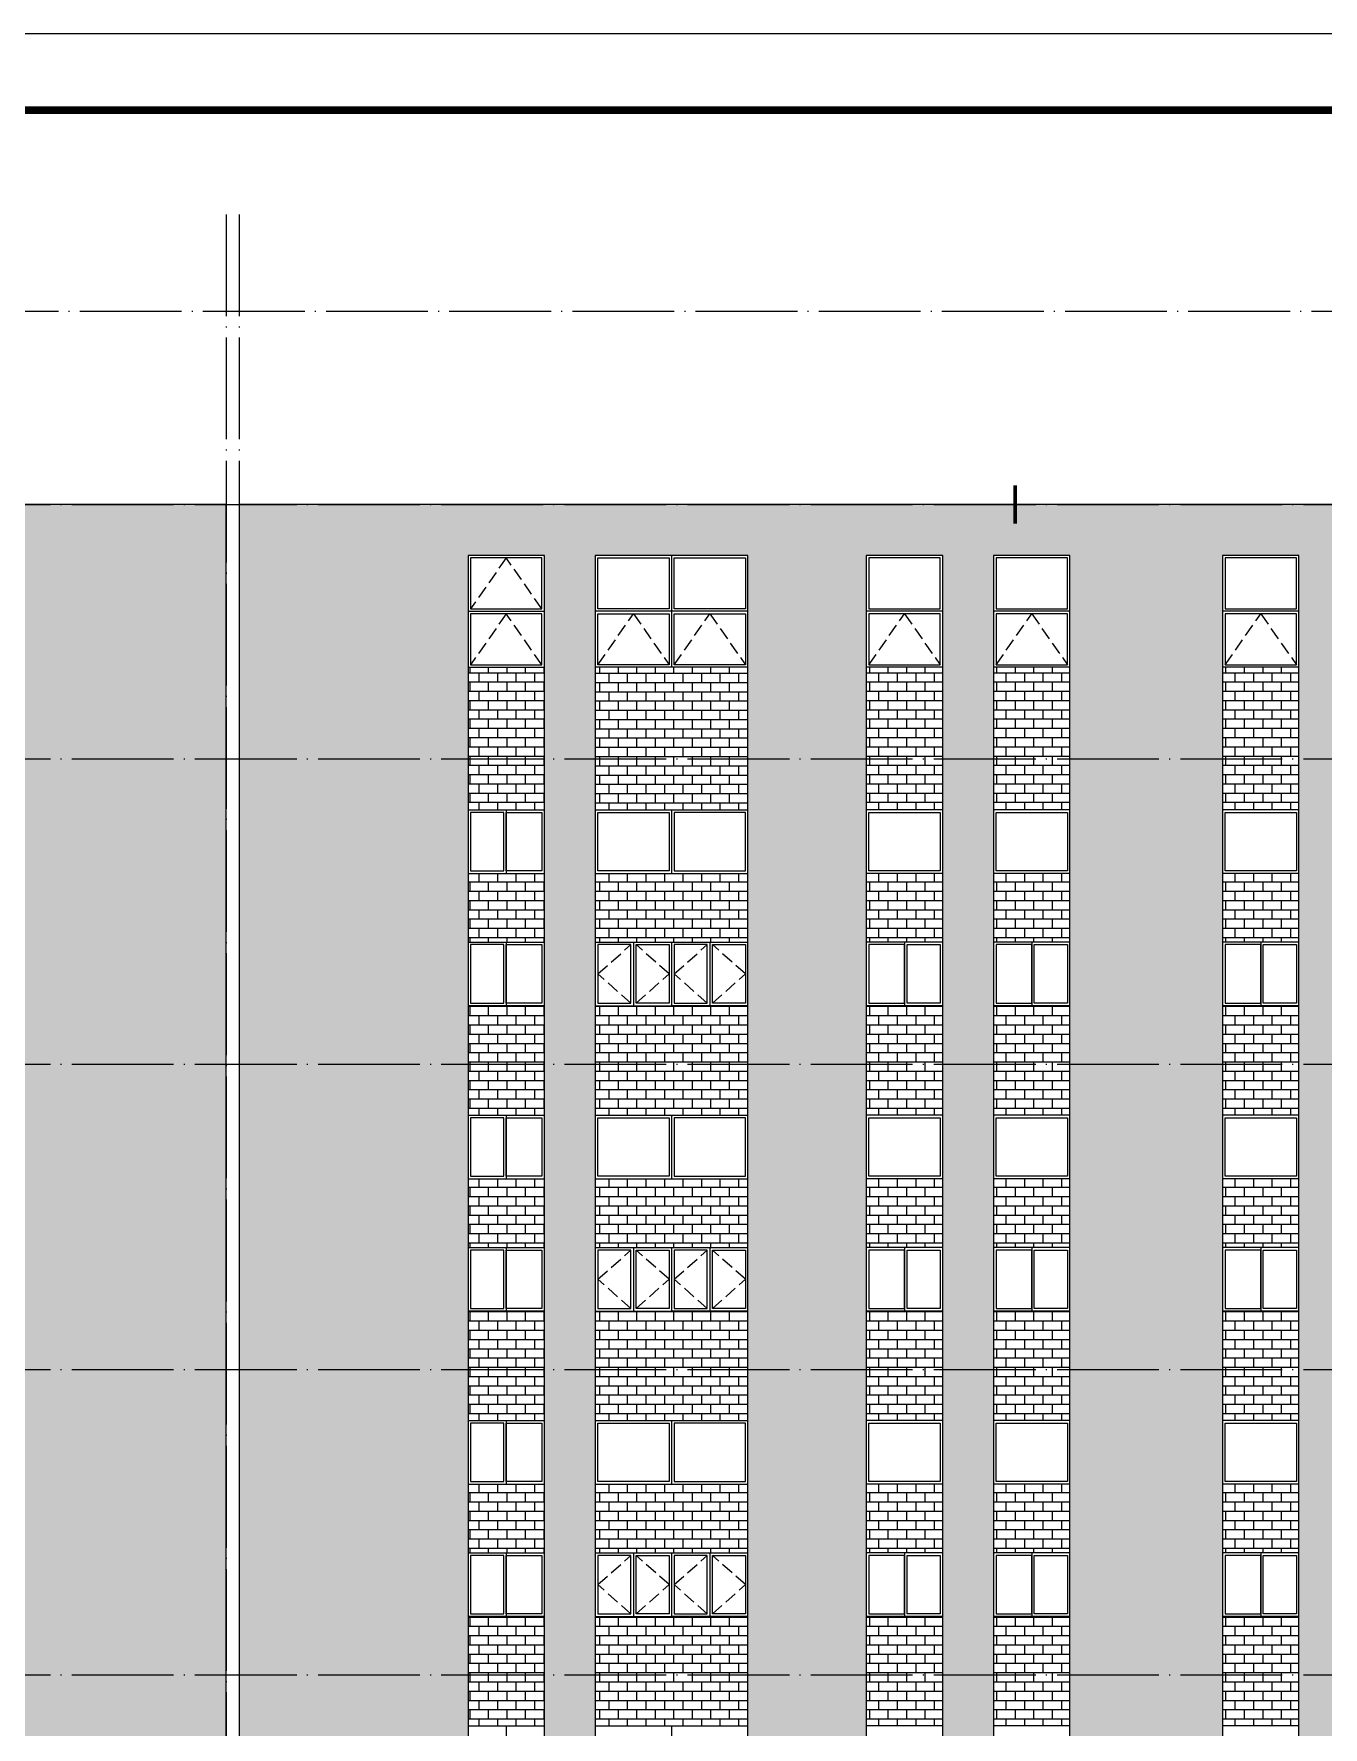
# Model space of a CAD drawing. Extents: x 6843040 to 15500510, y -6507076 to -4940511.
# Drawn here: x 7710092 to 7735422, y -5866442 to -5833171 of the extents above; entities that cross this region are included whole.
import ezdxf

# ---------------------------------------------------------------- set-up
doc = ezdxf.new("R2010")
doc.units = 0
doc.header["$LTSCALE"] = 1000
doc.header["$MEASUREMENT"] = 0
doc.linetypes.add('DASH', pattern=[0.35, 0.25, -0.1])
doc.linetypes.add('DOTE', pattern=[2.42, 2, -0.2, 0.02, -0.2])
for name, color, linetype in [('DIM_IDEN', 3, 'Continuous'), ('DOTE', 8, 'DOTE'), ('E_LINE_1', 1, 'Continuous'), ('E_LINE_3', 7, 'Continuous'), ('PUB_HACTH', 8, 'Continuous'), ('PUB_TITLE', 4, 'Continuous'), ('WINDOW', 4, 'Continuous')]:
    doc.layers.add(name, color=color, linetype=linetype)
pattern_1 = [(82.5, (0, 0), (-422.103955, 395.378137), [0, -456, 0, -510, 0, -487.5]), (52.5, (0, 0), (-223.241253, 974.09392), [0, -246, 0, -411, 0, -157.5]), (12.5, (-260.9, -260.9), (659.408782, 661.809715), [0, -150, 0, -540, 0, -705]), (2.5, (-260.9, -260.9), (451.51265, 823.878855), [0, -75, 0, -354, 0, -405])]

msp = doc.modelspace()

# ---------------------------------------------------------------- hatches: boundary and pattern name
at = {"layer": 'PUB_HACTH'}
h = msp.add_hatch(dxfattribs=at)
h.set_pattern_fill('粉刷', color=256, scale=150, angle=45)
h.set_pattern_definition(pattern_1)
h.paths.add_polyline_path([(7713872.4, -5842417.4), (7702447.4, -5842417.4), (7702447.4, -5886417.4), (7703872.4, -5886417.4), (7703872.4, -5843417.4), (7706872.4, -5843417.4), (7706872.4, -5886417.4), (7707447.4, -5886417.4), (7707872.4, -5886417.4), (7707872.4, -5843417.4), (7709372.4, -5843417.4), (7709372.4, -5889567.4), (7713872.4, -5889567.4)])
h = msp.add_hatch(dxfattribs=at)
h.set_pattern_fill('粉刷', color=256, scale=150, angle=45)
h.set_pattern_definition(pattern_1)
h.paths.add_polyline_path([(7718622.4, -5843417.4), (7720122.4, -5843417.4), (7720122.4, -5886417.4), (7720547.4, -5886417.4), (7721122.4, -5886417.4), (7721122.4, -5843417.4), (7724122.4, -5843417.4), (7724122.4, -5886417.4), (7725547.4, -5886417.4), (7725547.4, -5886537.4), (7724547.4, -5886537.4), (7724122.4, -5886537.4), (7724122.4, -5889567.4), (7726447.4, -5889567.4), (7726447.4, -5843417.4), (7727947.4, -5843417.4), (7727947.4, -5889567.4), (7728947.4, -5889567.4), (7728947.4, -5843417.4), (7730447.4, -5843417.4), (7730447.4, -5889567.4), (7733447.4, -5889567.4), (7733447.4, -5843417.4), (7734947.4, -5843417.4), (7734947.4, -5889567.4), (7735897.4, -5889567.4), (7735897.4, -5842417.4), (7714122.4, -5842417.4), (7714122.4, -5889567.4), (7718622.4, -5889567.4)])
h = msp.add_hatch(dxfattribs=at)
h.set_pattern_fill('AR-B816', color=256, scale=150)
h.set_pattern_definition([(0, (-20882.12, 217189), (0, 181.9656), []), (90, (-20882.12, 217189), (-181.9656, 181.9656), [181.9656, -181.9656])])
h.paths.add_polyline_path([(7720122.4, -5845617.4), (7718622.4, -5845617.4), (7718622.4, -5848417.4), (7720122.4, -5848417.4)])
h = msp.add_hatch(dxfattribs=at)
h.set_pattern_fill('AR-B816', color=256, scale=150)
h.set_pattern_definition([(0, (-24882.12, 229189), (0, 181.9656), []), (90, (-24882.12, 229189), (-181.9656, 181.9656), [181.9656, -181.9656])])
h.paths.add_polyline_path([(7724122.4, -5845617.4), (7721122.4, -5845617.4), (7721122.4, -5848417.4), (7724122.4, -5848417.4)])
h = msp.add_hatch(dxfattribs=at)
h.set_pattern_fill('AR-B816', color=256, scale=150)
h.set_pattern_definition([(0, (23000, 217189), (0, 181.9656), []), (90, (23000, 217189), (-181.9656, 181.9656), [181.9656, -181.9656])])
h.paths.add_polyline_path([(7727947.4, -5845617.4), (7726447.4, -5845617.4), (7726447.4, -5848417.4), (7727947.4, -5848417.4)])
h = msp.add_hatch(dxfattribs=at)
h.set_pattern_fill('AR-B816', color=256, scale=150)
h.set_pattern_definition([(0, (25500, 217189), (0, 181.9656), []), (90, (25500, 217189), (-181.9656, 181.9656), [181.9656, -181.9656])])
h.paths.add_polyline_path([(7730447.4, -5845617.4), (7728947.4, -5845617.4), (7728947.4, -5848417.4), (7730447.4, -5848417.4)])
h = msp.add_hatch(dxfattribs=at)
h.set_pattern_fill('AR-B816', color=256, scale=150)
h.set_pattern_definition([(0, (30000, 217189), (0, 181.9656), []), (90, (30000, 217189), (-181.9656, 181.9656), [181.9656, -181.9656])])
h.paths.add_polyline_path([(7734947.4, -5845617.4), (7733447.4, -5845617.4), (7733447.4, -5848417.4), (7734947.4, -5848417.4)])
h = msp.add_hatch(dxfattribs=at)
h.set_pattern_fill('AR-B816', color=256, scale=150)
h.set_pattern_definition([(0, (-20882.12, 227089.1), (0, 181.9656), []), (90, (-20882.12, 227089.1), (-181.9656, 181.9656), [181.9656, -181.9656])])
h.paths.add_polyline_path([(7718622.4, -5849667.4), (7720122.4, -5849667.4), (7720122.4, -5851017.3), (7718622.4, -5851017.3)])
h = msp.add_hatch(dxfattribs=at)
h.set_pattern_fill('AR-B816', color=256, scale=150)
h.set_pattern_definition([(0, (-24882.12, 227089.1), (0, 181.9656), []), (90, (-24882.12, 227089.1), (-181.9656, 181.9656), [181.9656, -181.9656])])
h.paths.add_polyline_path([(7721122.4, -5849667.4), (7724122.4, -5849667.4), (7724122.4, -5851017.3), (7721122.4, -5851017.3)])
h = msp.add_hatch(dxfattribs=at)
h.set_pattern_fill('AR-B816', color=256, scale=150)
h.set_pattern_definition([(0, (23000, 227089.1), (0, 181.9656), []), (90, (23000, 227089.1), (-181.9656, 181.9656), [181.9656, -181.9656])])
h.paths.add_polyline_path([(7727947.4, -5849667.4), (7726447.4, -5849667.4), (7726447.4, -5851017.3), (7727947.4, -5851017.3)])
h = msp.add_hatch(dxfattribs=at)
h.set_pattern_fill('AR-B816', color=256, scale=150)
h.set_pattern_definition([(0, (25500, 227089.1), (0, 181.9656), []), (90, (25500, 227089.1), (-181.9656, 181.9656), [181.9656, -181.9656])])
h.paths.add_polyline_path([(7730447.4, -5849667.4), (7728947.4, -5849667.4), (7728947.4, -5851017.3), (7730447.4, -5851017.3)])
h = msp.add_hatch(dxfattribs=at)
h.set_pattern_fill('AR-B816', color=256, scale=150)
h.set_pattern_definition([(0, (30000, 227089.1), (0, 181.9656), []), (90, (30000, 227089.1), (-181.9656, 181.9656), [181.9656, -181.9656])])
h.paths.add_polyline_path([(7734947.4, -5849667.4), (7733447.4, -5849667.4), (7733447.4, -5851017.3), (7734947.4, -5851017.3)])
h = msp.add_hatch(dxfattribs=at)
h.set_pattern_fill('AR-B816', color=256, scale=150)
h.set_pattern_definition([(0, (-20882.12, 223189), (0, 181.9656), []), (90, (-20882.12, 223189), (-181.9656, 181.9656), [181.9656, -181.9656])])
h.paths.add_polyline_path([(7720122.4, -5854417.4), (7718622.4, -5854417.4), (7718622.4, -5852267.4), (7720122.4, -5852267.4)])
h = msp.add_hatch(dxfattribs=at)
h.set_pattern_fill('AR-B816', color=256, scale=150)
h.set_pattern_definition([(0, (-24882.12, 223189), (0, 181.9656), []), (90, (-24882.12, 223189), (-181.9656, 181.9656), [181.9656, -181.9656])])
h.paths.add_polyline_path([(7724122.4, -5854417.4), (7721122.4, -5854417.4), (7721122.4, -5852267.4), (7724122.4, -5852267.4)])
h = msp.add_hatch(dxfattribs=at)
h.set_pattern_fill('AR-B816', color=256, scale=150)
h.set_pattern_definition([(0, (23000, 223189), (0, 181.9656), []), (90, (23000, 223189), (-181.9656, 181.9656), [181.9656, -181.9656])])
h.paths.add_polyline_path([(7726447.4, -5854417.4), (7727947.4, -5854417.4), (7727947.4, -5852267.4), (7726447.4, -5852267.4)])
h = msp.add_hatch(dxfattribs=at)
h.set_pattern_fill('AR-B816', color=256, scale=150)
h.set_pattern_definition([(0, (25500, 223189), (0, 181.9656), []), (90, (25500, 223189), (-181.9656, 181.9656), [181.9656, -181.9656])])
h.paths.add_polyline_path([(7728947.4, -5854417.4), (7730447.4, -5854417.4), (7730447.4, -5852267.4), (7728947.4, -5852267.4)])
h = msp.add_hatch(dxfattribs=at)
h.set_pattern_fill('AR-B816', color=256, scale=150)
h.set_pattern_definition([(0, (30000, 223189), (0, 181.9656), []), (90, (30000, 223189), (-181.9656, 181.9656), [181.9656, -181.9656])])
h.paths.add_polyline_path([(7733447.4, -5854417.4), (7734947.4, -5854417.4), (7734947.4, -5852267.4), (7733447.4, -5852267.4)])
h = msp.add_hatch(dxfattribs=at)
h.set_pattern_fill('AR-B816', color=256, scale=150)
h.set_pattern_definition([(0, (-20882.12, 221089.1), (0, 181.9656), []), (90, (-20882.12, 221089.1), (-181.9656, 181.9656), [181.9656, -181.9656])])
h.paths.add_polyline_path([(7718622.4, -5855667.4), (7720122.4, -5855667.4), (7720122.4, -5857017.3), (7718622.4, -5857017.3)])
h = msp.add_hatch(dxfattribs=at)
h.set_pattern_fill('AR-B816', color=256, scale=150)
h.set_pattern_definition([(0, (-24882.12, 221089.1), (0, 181.9656), []), (90, (-24882.12, 221089.1), (-181.9656, 181.9656), [181.9656, -181.9656])])
h.paths.add_polyline_path([(7721122.4, -5855667.4), (7724122.4, -5855667.4), (7724122.4, -5857017.3), (7721122.4, -5857017.3)])
h = msp.add_hatch(dxfattribs=at)
h.set_pattern_fill('AR-B816', color=256, scale=150)
h.set_pattern_definition([(0, (23000, 221089.1), (0, 181.9656), []), (90, (23000, 221089.1), (-181.9656, 181.9656), [181.9656, -181.9656])])
h.paths.add_polyline_path([(7727947.4, -5855667.4), (7726447.4, -5855667.4), (7726447.4, -5857017.3), (7727947.4, -5857017.3)])
h = msp.add_hatch(dxfattribs=at)
h.set_pattern_fill('AR-B816', color=256, scale=150)
h.set_pattern_definition([(0, (25500, 221089.1), (0, 181.9656), []), (90, (25500, 221089.1), (-181.9656, 181.9656), [181.9656, -181.9656])])
h.paths.add_polyline_path([(7730447.4, -5855667.4), (7728947.4, -5855667.4), (7728947.4, -5857017.3), (7730447.4, -5857017.3)])
h = msp.add_hatch(dxfattribs=at)
h.set_pattern_fill('AR-B816', color=256, scale=150)
h.set_pattern_definition([(0, (30000, 221089.1), (0, 181.9656), []), (90, (30000, 221089.1), (-181.9656, 181.9656), [181.9656, -181.9656])])
h.paths.add_polyline_path([(7734947.4, -5855667.4), (7733447.4, -5855667.4), (7733447.4, -5857017.3), (7734947.4, -5857017.3)])
h = msp.add_hatch(dxfattribs=at)
h.set_pattern_fill('AR-B816', color=256, scale=150)
h.set_pattern_definition([(0, (-20882.12, 217189), (0, 181.9656), []), (90, (-20882.12, 217189), (-181.9656, 181.9656), [181.9656, -181.9656])])
h.paths.add_polyline_path([(7720122.4, -5860417.4), (7718622.4, -5860417.4), (7718622.4, -5858267.4), (7720122.4, -5858267.4)])
h = msp.add_hatch(dxfattribs=at)
h.set_pattern_fill('AR-B816', color=256, scale=150)
h.set_pattern_definition([(0, (-24882.12, 217189), (0, 181.9656), []), (90, (-24882.12, 217189), (-181.9656, 181.9656), [181.9656, -181.9656])])
h.paths.add_polyline_path([(7724122.4, -5860417.4), (7721122.4, -5860417.4), (7721122.4, -5858267.4), (7724122.4, -5858267.4)])
h = msp.add_hatch(dxfattribs=at)
h.set_pattern_fill('AR-B816', color=256, scale=150)
h.set_pattern_definition([(0, (23000, 217189), (0, 181.9656), []), (90, (23000, 217189), (-181.9656, 181.9656), [181.9656, -181.9656])])
h.paths.add_polyline_path([(7726447.4, -5860417.4), (7727947.4, -5860417.4), (7727947.4, -5858267.4), (7726447.4, -5858267.4)])
h = msp.add_hatch(dxfattribs=at)
h.set_pattern_fill('AR-B816', color=256, scale=150)
h.set_pattern_definition([(0, (25500, 217189), (0, 181.9656), []), (90, (25500, 217189), (-181.9656, 181.9656), [181.9656, -181.9656])])
h.paths.add_polyline_path([(7728947.4, -5860417.4), (7730447.4, -5860417.4), (7730447.4, -5858267.4), (7728947.4, -5858267.4)])
h = msp.add_hatch(dxfattribs=at)
h.set_pattern_fill('AR-B816', color=256, scale=150)
h.set_pattern_definition([(0, (30000, 217189), (0, 181.9656), []), (90, (30000, 217189), (-181.9656, 181.9656), [181.9656, -181.9656])])
h.paths.add_polyline_path([(7733447.4, -5860417.4), (7734947.4, -5860417.4), (7734947.4, -5858267.4), (7733447.4, -5858267.4)])
h = msp.add_hatch(dxfattribs=at)
h.set_pattern_fill('AR-B816', color=256, scale=150)
h.set_pattern_definition([(0, (-20882.12, 215089.1), (0, 181.9656), []), (90, (-20882.12, 215089.1), (-181.9656, 181.9656), [181.9656, -181.9656])])
h.paths.add_polyline_path([(7718622.4, -5861667.4), (7720122.4, -5861667.4), (7720122.4, -5863017.3), (7718622.4, -5863017.3)])
h = msp.add_hatch(dxfattribs=at)
h.set_pattern_fill('AR-B816', color=256, scale=150)
h.set_pattern_definition([(0, (-24882.12, 215089.1), (0, 181.9656), []), (90, (-24882.12, 215089.1), (-181.9656, 181.9656), [181.9656, -181.9656])])
h.paths.add_polyline_path([(7721122.4, -5861667.4), (7724122.4, -5861667.4), (7724122.4, -5863017.3), (7721122.4, -5863017.3)])
h = msp.add_hatch(dxfattribs=at)
h.set_pattern_fill('AR-B816', color=256, scale=150)
h.set_pattern_definition([(0, (23000, 215089.1), (0, 181.9656), []), (90, (23000, 215089.1), (-181.9656, 181.9656), [181.9656, -181.9656])])
h.paths.add_polyline_path([(7727947.4, -5861667.4), (7726447.4, -5861667.4), (7726447.4, -5863017.3), (7727947.4, -5863017.3)])
h = msp.add_hatch(dxfattribs=at)
h.set_pattern_fill('AR-B816', color=256, scale=150)
h.set_pattern_definition([(0, (25500, 215089.1), (0, 181.9656), []), (90, (25500, 215089.1), (-181.9656, 181.9656), [181.9656, -181.9656])])
h.paths.add_polyline_path([(7730447.4, -5861667.4), (7728947.4, -5861667.4), (7728947.4, -5863017.3), (7730447.4, -5863017.3)])
h = msp.add_hatch(dxfattribs=at)
h.set_pattern_fill('AR-B816', color=256, scale=150)
h.set_pattern_definition([(0, (30000, 215089.1), (0, 181.9656), []), (90, (30000, 215089.1), (-181.9656, 181.9656), [181.9656, -181.9656])])
h.paths.add_polyline_path([(7734947.4, -5861667.4), (7733447.4, -5861667.4), (7733447.4, -5863017.3), (7734947.4, -5863017.3)])
h = msp.add_hatch(dxfattribs=at)
h.set_pattern_fill('AR-B816', color=256, scale=150)
h.set_pattern_definition([(0, (-20882.12, 211189), (0, 181.9656), []), (90, (-20882.12, 211189), (-181.9656, 181.9656), [181.9656, -181.9656])])
h.paths.add_polyline_path([(7720122.4, -5866417.4), (7718622.4, -5866417.4), (7718622.4, -5864267.4), (7720122.4, -5864267.4)])
h = msp.add_hatch(dxfattribs=at)
h.set_pattern_fill('AR-B816', color=256, scale=150)
h.set_pattern_definition([(0, (-24882.12, 211189), (0, 181.9656), []), (90, (-24882.12, 211189), (-181.9656, 181.9656), [181.9656, -181.9656])])
h.paths.add_polyline_path([(7724122.4, -5866417.4), (7721122.4, -5866417.4), (7721122.4, -5864267.4), (7724122.4, -5864267.4)])
h = msp.add_hatch(dxfattribs=at)
h.set_pattern_fill('AR-B816', color=256, scale=150)
h.set_pattern_definition([(0, (23000, 211189), (0, 181.9656), []), (90, (23000, 211189), (-181.9656, 181.9656), [181.9656, -181.9656])])
h.paths.add_polyline_path([(7726447.4, -5866417.4), (7727947.4, -5866417.4), (7727947.4, -5864267.4), (7726447.4, -5864267.4)])
h = msp.add_hatch(dxfattribs=at)
h.set_pattern_fill('AR-B816', color=256, scale=150)
h.set_pattern_definition([(0, (25500, 211189), (0, 181.9656), []), (90, (25500, 211189), (-181.9656, 181.9656), [181.9656, -181.9656])])
h.paths.add_polyline_path([(7728947.4, -5866417.4), (7730447.4, -5866417.4), (7730447.4, -5864267.4), (7728947.4, -5864267.4)])
h = msp.add_hatch(dxfattribs=at)
h.set_pattern_fill('AR-B816', color=256, scale=150)
h.set_pattern_definition([(0, (30000, 211189), (0, 181.9656), []), (90, (30000, 211189), (-181.9656, 181.9656), [181.9656, -181.9656])])
h.paths.add_polyline_path([(7733447.4, -5866417.4), (7734947.4, -5866417.4), (7734947.4, -5864267.4), (7733447.4, -5864267.4)])

# ---------------------------------------------------------------- linework, layer by layer
for points in [[(7718622.4, -5845617.4), (7720122.4, -5845617.4)], [(7724122.4, -5845617.4), (7721122.4, -5845617.4)], [(7727947.4, -5845617.4), (7726447.4, -5845617.4)], [(7730447.4, -5845617.4), (7728947.4, -5845617.4)], [(7734947.4, -5845617.4), (7733447.4, -5845617.4)], [(7720122.4, -5852267.4), (7718622.4, -5852267.4)], [(7724122.4, -5852267.4), (7722622.4, -5852267.4)], [(7727947.4, -5852267.4), (7726447.4, -5852267.4)], [(7730447.4, -5852267.4), (7728947.4, -5852267.4)], [(7734947.4, -5852267.4), (7733447.4, -5852267.4)], [(7720122.4, -5858267.4), (7718622.4, -5858267.4)], [(7724122.4, -5858267.4), (7722622.4, -5858267.4)], [(7727947.4, -5858267.4), (7726447.4, -5858267.4)], [(7730447.4, -5858267.4), (7728947.4, -5858267.4)], [(7734947.4, -5858267.4), (7733447.4, -5858267.4)], [(7720122.4, -5864267.4), (7718622.4, -5864267.4)], [(7724122.4, -5864267.4), (7722622.4, -5864267.4)], [(7727947.4, -5864267.4), (7726447.4, -5864267.4)], [(7730447.4, -5864267.4), (7728947.4, -5864267.4)], [(7734947.4, -5864267.4), (7733447.4, -5864267.4)], [(7734947.4, -5866417.4), (7733447.4, -5866417.4)]]:
    msp.add_lwpolyline(points)
at = {"layer": 'DIM_IDEN', "const_width": 75}
msp.add_lwpolyline([(7729372.2, -5842792.4), (7729372.2, -5842042.4)], dxfattribs=at)
at = {"layer": 'DOTE'}
for p, q in [((7713872.4, -5836717.4), (7713872.4, -5889567.4)), ((7714122.4, -5836717.4), (7714122.4, -5889567.4)), ((7640813.2, -5838617.4), (7783481.2, -5838617.4)), ((7640656.9, -5842417.4), (7783325, -5842417.4)), ((7640656.9, -5847417.4), (7783325, -5847417.4)), ((7640656.9, -5853417.4), (7783325, -5853417.4)), ((7640656.9, -5859417.4), (7783475, -5859417.4)), ((7640656.9, -5865417.4), (7783625, -5865417.4))]:
    msp.add_line(p, q, dxfattribs=at)
at = {"layer": 'E_LINE_1'}
for points in [[(7713872.4, -5889567.4), (7713872.4, -5842417.4), (7702447.4, -5842417.4), (7702447.4, -5889567.4)], [(7735897.4, -5889567.4), (7735897.4, -5842417.4), (7714122.4, -5842417.4), (7714122.4, -5889567.4)]]:
    msp.add_lwpolyline(points, dxfattribs=at)
at = {"layer": 'E_LINE_3'}
for points in [[(7718622.4, -5889567.4), (7720122.4, -5889567.4), (7720122.4, -5843417.4), (7718622.4, -5843417.4)], [(7726447.4, -5889567.4), (7727947.4, -5889567.4), (7727947.4, -5843417.4), (7726447.4, -5843417.4)], [(7728947.4, -5889567.4), (7730447.4, -5889567.4), (7730447.4, -5843417.4), (7728947.4, -5843417.4)], [(7733447.4, -5889567.4), (7734947.4, -5889567.4), (7734947.4, -5843417.4), (7733447.4, -5843417.4)]]:
    msp.add_lwpolyline(points, close=True, dxfattribs=at)
msp.add_lwpolyline([(7724122.4, -5886417.4), (7724122.4, -5843417.4), (7721122.4, -5843417.4), (7721122.4, -5886417.4)], dxfattribs=at)
at = {"layer": 'PUB_TITLE'}
msp.add_lwpolyline([(7622462.5, -5959320.5), (7800812.5, -5959320.5), (7800812.5, -5833170.5), (7622462.5, -5833170.5)], close=True, dxfattribs=at)
at = {"layer": 'PUB_TITLE', "const_width": 150}
msp.add_lwpolyline([(7626212.5, -5957820.5), (7799312.5, -5957820.5), (7799312.5, -5834670.5), (7626212.5, -5834670.5)], close=True, dxfattribs=at)
at = {"layer": 'WINDOW'}
for points in [[(7720072.4, -5843467.4), (7718672.4, -5843467.4), (7718672.4, -5844467.4), (7720072.4, -5844467.4)], [(7721172.4, -5843467.4), (7722572.4, -5843467.4), (7722572.4, -5844467.4), (7721172.4, -5844467.4)], [(7722672.4, -5843467.4), (7724072.4, -5843467.4), (7724072.4, -5844467.4), (7722672.4, -5844467.4)], [(7727897.4, -5843467.4), (7726497.4, -5843467.4), (7726497.4, -5844467.4), (7727897.4, -5844467.4)], [(7730397.4, -5843467.4), (7728997.4, -5843467.4), (7728997.4, -5844467.4), (7730397.4, -5844467.4)], [(7734897.4, -5843467.4), (7733497.4, -5843467.4), (7733497.4, -5844467.4), (7734897.4, -5844467.4)], [(7720072.4, -5844567.4), (7718672.4, -5844567.4), (7718672.4, -5845567.4), (7720072.4, -5845567.4)], [(7721172.4, -5844567.4), (7722572.4, -5844567.4), (7722572.4, -5845567.4), (7721172.4, -5845567.4)], [(7722672.4, -5844567.4), (7724072.4, -5844567.4), (7724072.4, -5845567.4), (7722672.4, -5845567.4)], [(7727897.4, -5844567.4), (7726497.4, -5844567.4), (7726497.4, -5845567.4), (7727897.4, -5845567.4)], [(7730397.4, -5844567.4), (7728997.4, -5844567.4), (7728997.4, -5845567.4), (7730397.4, -5845567.4)], [(7734897.4, -5844567.4), (7733497.4, -5844567.4), (7733497.4, -5845567.4), (7734897.4, -5845567.4)], [(7719322.4, -5848467.3), (7718672.4, -5848467.3), (7718672.4, -5849617.4), (7719322.4, -5849617.4)], [(7719372.4, -5848467.3), (7720072.4, -5848467.3), (7720072.4, -5849617.4), (7719372.4, -5849617.4)], [(7721172.4, -5848467.4), (7722572.4, -5848467.4), (7722572.4, -5849617.4), (7721172.4, -5849617.4)], [(7724072.4, -5848467.4), (7722672.4, -5848467.4), (7722672.4, -5849617.4), (7724072.4, -5849617.4)], [(7726497.4, -5848467.4), (7727897.4, -5848467.4), (7727897.4, -5849617.4), (7726497.4, -5849617.4)], [(7728997.4, -5848467.4), (7730397.4, -5848467.4), (7730397.4, -5849617.4), (7728997.4, -5849617.4)], [(7733497.4, -5848467.4), (7734897.4, -5848467.4), (7734897.4, -5849617.4), (7733497.4, -5849617.4)], [(7719322.4, -5851067.3), (7718672.4, -5851067.3), (7718672.4, -5852217.4), (7719322.4, -5852217.4)], [(7719372.4, -5851067.3), (7720072.4, -5851067.3), (7720072.4, -5852217.4), (7719372.4, -5852217.4)], [(7721822.4, -5851067.3), (7721172.4, -5851067.3), (7721172.4, -5852217.4), (7721822.4, -5852217.4)], [(7721922.4, -5851067.3), (7722572.4, -5851067.3), (7722572.4, -5852217.4), (7721922.4, -5852217.4)], [(7723322.4, -5851067.3), (7722672.4, -5851067.3), (7722672.4, -5852217.4), (7723322.4, -5852217.4)], [(7723422.4, -5851067.3), (7724072.4, -5851067.3), (7724072.4, -5852217.4), (7723422.4, -5852217.4)], [(7727197.4, -5851067.3), (7726497.4, -5851067.3), (7726497.4, -5852217.4), (7727197.4, -5852217.4)], [(7727247.4, -5851067.3), (7727897.4, -5851067.3), (7727897.4, -5852217.4), (7727247.4, -5852217.4)], [(7729697.4, -5851067.3), (7728997.4, -5851067.3), (7728997.4, -5852217.4), (7729697.4, -5852217.4)], [(7729747.4, -5851067.3), (7730397.4, -5851067.3), (7730397.4, -5852217.4), (7729747.4, -5852217.4)], [(7734197.4, -5851067.3), (7733497.4, -5851067.3), (7733497.4, -5852217.4), (7734197.4, -5852217.4)], [(7734247.4, -5851067.3), (7734897.4, -5851067.3), (7734897.4, -5852217.4), (7734247.4, -5852217.4)], [(7719322.4, -5854467.3), (7718672.4, -5854467.3), (7718672.4, -5855617.4), (7719322.4, -5855617.4)], [(7719372.4, -5854467.3), (7720072.4, -5854467.3), (7720072.4, -5855617.4), (7719372.4, -5855617.4)], [(7721172.4, -5854467.4), (7722572.4, -5854467.4), (7722572.4, -5855617.4), (7721172.4, -5855617.4)], [(7724072.4, -5854467.4), (7722672.4, -5854467.4), (7722672.4, -5855617.4), (7724072.4, -5855617.4)], [(7726497.4, -5854467.4), (7727897.4, -5854467.4), (7727897.4, -5855617.4), (7726497.4, -5855617.4)], [(7728997.4, -5854467.4), (7730397.4, -5854467.4), (7730397.4, -5855617.4), (7728997.4, -5855617.4)], [(7733497.4, -5854467.4), (7734897.4, -5854467.4), (7734897.4, -5855617.4), (7733497.4, -5855617.4)], [(7719322.4, -5857067.3), (7718672.4, -5857067.3), (7718672.4, -5858217.4), (7719322.4, -5858217.4)], [(7719372.4, -5857067.3), (7720072.4, -5857067.3), (7720072.4, -5858217.4), (7719372.4, -5858217.4)], [(7721822.4, -5857067.3), (7721172.4, -5857067.3), (7721172.4, -5858217.4), (7721822.4, -5858217.4)], [(7721922.4, -5857067.3), (7722572.4, -5857067.3), (7722572.4, -5858217.4), (7721922.4, -5858217.4)], [(7723322.4, -5857067.3), (7722672.4, -5857067.3), (7722672.4, -5858217.4), (7723322.4, -5858217.4)], [(7723422.4, -5857067.3), (7724072.4, -5857067.3), (7724072.4, -5858217.4), (7723422.4, -5858217.4)], [(7727197.4, -5857067.3), (7726497.4, -5857067.3), (7726497.4, -5858217.4), (7727197.4, -5858217.4)], [(7727247.4, -5857067.3), (7727897.4, -5857067.3), (7727897.4, -5858217.4), (7727247.4, -5858217.4)], [(7729697.4, -5857067.3), (7728997.4, -5857067.3), (7728997.4, -5858217.4), (7729697.4, -5858217.4)], [(7729747.4, -5857067.3), (7730397.4, -5857067.3), (7730397.4, -5858217.4), (7729747.4, -5858217.4)], [(7734197.4, -5857067.3), (7733497.4, -5857067.3), (7733497.4, -5858217.4), (7734197.4, -5858217.4)], [(7734247.4, -5857067.3), (7734897.4, -5857067.3), (7734897.4, -5858217.4), (7734247.4, -5858217.4)], [(7719322.4, -5860467.3), (7718672.4, -5860467.3), (7718672.4, -5861617.4), (7719322.4, -5861617.4)], [(7719372.4, -5860467.3), (7720072.4, -5860467.3), (7720072.4, -5861617.4), (7719372.4, -5861617.4)], [(7721172.4, -5860467.4), (7722572.4, -5860467.4), (7722572.4, -5861617.4), (7721172.4, -5861617.4)], [(7724072.4, -5860467.4), (7722672.4, -5860467.4), (7722672.4, -5861617.4), (7724072.4, -5861617.4)], [(7726497.4, -5860467.4), (7727897.4, -5860467.4), (7727897.4, -5861617.4), (7726497.4, -5861617.4)], [(7728997.4, -5860467.4), (7730397.4, -5860467.4), (7730397.4, -5861617.4), (7728997.4, -5861617.4)], [(7733497.4, -5860467.4), (7734897.4, -5860467.4), (7734897.4, -5861617.4), (7733497.4, -5861617.4)], [(7719322.4, -5863067.3), (7718672.4, -5863067.3), (7718672.4, -5864217.4), (7719322.4, -5864217.4)], [(7719372.4, -5863067.3), (7720072.4, -5863067.3), (7720072.4, -5864217.4), (7719372.4, -5864217.4)], [(7721822.4, -5863067.3), (7721172.4, -5863067.3), (7721172.4, -5864217.4), (7721822.4, -5864217.4)], [(7721922.4, -5863067.3), (7722572.4, -5863067.3), (7722572.4, -5864217.4), (7721922.4, -5864217.4)], [(7723322.4, -5863067.3), (7722672.4, -5863067.3), (7722672.4, -5864217.4), (7723322.4, -5864217.4)], [(7723422.4, -5863067.3), (7724072.4, -5863067.3), (7724072.4, -5864217.4), (7723422.4, -5864217.4)], [(7727197.4, -5863067.3), (7726497.4, -5863067.3), (7726497.4, -5864217.4), (7727197.4, -5864217.4)], [(7727247.4, -5863067.3), (7727897.4, -5863067.3), (7727897.4, -5864217.4), (7727247.4, -5864217.4)], [(7729697.4, -5863067.3), (7728997.4, -5863067.3), (7728997.4, -5864217.4), (7729697.4, -5864217.4)], [(7729747.4, -5863067.3), (7730397.4, -5863067.3), (7730397.4, -5864217.4), (7729747.4, -5864217.4)], [(7734197.4, -5863067.3), (7733497.4, -5863067.3), (7733497.4, -5864217.4), (7734197.4, -5864217.4)], [(7734247.4, -5863067.3), (7734897.4, -5863067.3), (7734897.4, -5864217.4), (7734247.4, -5864217.4)]]:
    msp.add_lwpolyline(points, close=True, dxfattribs=at)
at = {"layer": 'WINDOW', "color": 8, "linetype": 'DASH'}
for points in [[(7720072.4, -5844467.4), (7719372.4, -5843467.4), (7718672.4, -5844467.4)], [(7720072.4, -5845567.4), (7719372.4, -5844567.4), (7718672.4, -5845567.4)], [(7721172.4, -5845567.4), (7721872.4, -5844567.4), (7722572.4, -5845567.4)], [(7722672.4, -5845567.4), (7723372.4, -5844567.4), (7724072.4, -5845567.4)], [(7726497.4, -5845567.4), (7727197.4, -5844567.4), (7727897.4, -5845567.4)], [(7728997.4, -5845567.4), (7729697.4, -5844567.4), (7730397.4, -5845567.4)], [(7733497.4, -5845567.4), (7734197.4, -5844567.4), (7734897.4, -5845567.4)], [(7721822.4, -5852217.4), (7721172.4, -5851642.4), (7721822.4, -5851067.3)], [(7721922.4, -5852217.4), (7722572.4, -5851642.4), (7721922.4, -5851067.3)], [(7723322.4, -5852217.4), (7722672.4, -5851642.4), (7723322.4, -5851067.3)], [(7723422.4, -5852217.4), (7724072.4, -5851642.4), (7723422.4, -5851067.3)], [(7721822.4, -5858217.4), (7721172.4, -5857642.4), (7721822.4, -5857067.3)], [(7721922.4, -5858217.4), (7722572.4, -5857642.4), (7721922.4, -5857067.3)], [(7723322.4, -5858217.4), (7722672.4, -5857642.4), (7723322.4, -5857067.3)], [(7723422.4, -5858217.4), (7724072.4, -5857642.4), (7723422.4, -5857067.3)], [(7721822.4, -5864217.4), (7721172.4, -5863642.4), (7721822.4, -5863067.3)], [(7721922.4, -5864217.4), (7722572.4, -5863642.4), (7721922.4, -5863067.3)], [(7723322.4, -5864217.4), (7722672.4, -5863642.4), (7723322.4, -5863067.3)], [(7723422.4, -5864217.4), (7724072.4, -5863642.4), (7723422.4, -5863067.3)]]:
    msp.add_lwpolyline(points, dxfattribs=at)
at = {"layer": 'WINDOW'}
for points in [[(7722622.4, -5843417.4), (7722622.4, -5844517.4)], [(7718622.4, -5844517.4), (7720122.4, -5844517.4)], [(7724122.4, -5844517.4), (7721122.4, -5844517.4)], [(7722622.4, -5844517.4), (7722622.4, -5845617.4)], [(7727947.4, -5844517.4), (7726447.4, -5844517.4)], [(7730447.4, -5844517.4), (7728947.4, -5844517.4)], [(7734947.4, -5844517.4), (7733447.4, -5844517.4)], [(7718622.4, -5848417.4), (7720122.4, -5848417.4)], [(7719372.4, -5848417.3), (7719372.4, -5849667.4)], [(7721122.4, -5848417.4), (7724122.4, -5848417.4)], [(7722622.4, -5848417.3), (7722622.4, -5849667.4)], [(7727947.4, -5848417.4), (7726447.4, -5848417.4)], [(7730447.4, -5848417.4), (7728947.4, -5848417.4)], [(7734947.4, -5848417.4), (7733447.4, -5848417.4)], [(7718622.4, -5849667.4), (7720122.4, -5849667.4)], [(7721122.4, -5849667.4), (7724122.4, -5849667.4)], [(7727947.4, -5849667.4), (7726447.4, -5849667.4)], [(7730447.4, -5849667.4), (7728947.4, -5849667.4)], [(7734947.4, -5849667.4), (7733447.4, -5849667.4)], [(7718622.4, -5851017.3), (7720122.4, -5851017.3)], [(7719372.4, -5851017.3), (7719372.4, -5852267.4)], [(7721122.4, -5851017.3), (7724122.4, -5851017.3)], [(7721872.4, -5851017.3), (7721872.4, -5852267.4)], [(7722622.4, -5851017.3), (7722622.4, -5852267.4)], [(7723372.4, -5851017.3), (7723372.4, -5852267.4)], [(7727947.4, -5851017.3), (7726447.4, -5851017.3)], [(7727197.4, -5851017.3), (7727197.4, -5852267.4)], [(7730447.4, -5851017.3), (7728947.4, -5851017.3)], [(7729697.4, -5851017.3), (7729697.4, -5852267.4)], [(7734947.4, -5851017.3), (7733447.4, -5851017.3)], [(7734197.4, -5851017.3), (7734197.4, -5852267.4)], [(7721122.4, -5852267.4), (7724122.4, -5852267.4)], [(7718622.4, -5854417.4), (7720122.4, -5854417.4)], [(7719372.4, -5854417.3), (7719372.4, -5855667.4)], [(7721122.4, -5854417.4), (7724122.4, -5854417.4)], [(7722622.4, -5854417.3), (7722622.4, -5855667.4)], [(7727947.4, -5854417.4), (7726447.4, -5854417.4)], [(7730447.4, -5854417.4), (7728947.4, -5854417.4)], [(7734947.4, -5854417.4), (7733447.4, -5854417.4)], [(7718622.4, -5855667.4), (7720122.4, -5855667.4)], [(7721122.4, -5855667.4), (7724122.4, -5855667.4)], [(7727947.4, -5855667.4), (7726447.4, -5855667.4)], [(7730447.4, -5855667.4), (7728947.4, -5855667.4)], [(7734947.4, -5855667.4), (7733447.4, -5855667.4)], [(7718622.4, -5857017.3), (7720122.4, -5857017.3)], [(7719372.4, -5857017.3), (7719372.4, -5858267.4)], [(7721122.4, -5857017.3), (7724122.4, -5857017.3)], [(7721872.4, -5857017.3), (7721872.4, -5858267.4)], [(7722622.4, -5857017.3), (7722622.4, -5858267.4)], [(7723372.4, -5857017.3), (7723372.4, -5858267.4)], [(7727947.4, -5857017.3), (7726447.4, -5857017.3)], [(7727197.4, -5857017.3), (7727197.4, -5858267.4)], [(7730447.4, -5857017.3), (7728947.4, -5857017.3)], [(7729697.4, -5857017.3), (7729697.4, -5858267.4)], [(7734947.4, -5857017.3), (7733447.4, -5857017.3)], [(7734197.4, -5857017.3), (7734197.4, -5858267.4)], [(7718622.4, -5858267.4), (7720122.4, -5858267.4)], [(7721122.4, -5858267.4), (7724122.4, -5858267.4)], [(7727947.4, -5858267.4), (7726447.4, -5858267.4)], [(7730447.4, -5858267.4), (7728947.4, -5858267.4)], [(7734947.4, -5858267.4), (7733447.4, -5858267.4)], [(7718622.4, -5860417.4), (7720122.4, -5860417.4)], [(7719372.4, -5860417.3), (7719372.4, -5861667.4)], [(7721122.4, -5860417.4), (7724122.4, -5860417.4)], [(7722622.4, -5860417.3), (7722622.4, -5861667.4)], [(7727947.4, -5860417.4), (7726447.4, -5860417.4)], [(7730447.4, -5860417.4), (7728947.4, -5860417.4)], [(7734947.4, -5860417.4), (7733447.4, -5860417.4)], [(7718622.4, -5861667.4), (7720122.4, -5861667.4)], [(7721122.4, -5861667.4), (7724122.4, -5861667.4)], [(7727947.4, -5861667.4), (7726447.4, -5861667.4)], [(7730447.4, -5861667.4), (7728947.4, -5861667.4)], [(7734947.4, -5861667.4), (7733447.4, -5861667.4)], [(7718622.4, -5863017.3), (7720122.4, -5863017.3)], [(7719372.4, -5863017.3), (7719372.4, -5864267.4)], [(7721122.4, -5863017.3), (7724122.4, -5863017.3)], [(7721872.4, -5863017.3), (7721872.4, -5864267.4)], [(7722622.4, -5863017.3), (7722622.4, -5864267.4)], [(7723372.4, -5863017.3), (7723372.4, -5864267.4)], [(7727947.4, -5863017.3), (7726447.4, -5863017.3)], [(7727197.4, -5863017.3), (7727197.4, -5864267.4)], [(7730447.4, -5863017.3), (7728947.4, -5863017.3)], [(7729697.4, -5863017.3), (7729697.4, -5864267.4)], [(7734947.4, -5863017.3), (7733447.4, -5863017.3)], [(7734197.4, -5863017.3), (7734197.4, -5864267.4)], [(7718622.4, -5864267.4), (7720122.4, -5864267.4)], [(7721122.4, -5864267.4), (7724122.4, -5864267.4)], [(7727947.4, -5864267.4), (7726447.4, -5864267.4)], [(7730447.4, -5864267.4), (7728947.4, -5864267.4)], [(7734947.4, -5864267.4), (7733447.4, -5864267.4)], [(7718622.4, -5866417.4), (7720122.4, -5866417.4)], [(7719372.4, -5866417.3), (7719372.4, -5867667.4)], [(7721122.4, -5866417.4), (7724122.4, -5866417.4)], [(7722622.4, -5866417.3), (7722622.4, -5867667.4)], [(7727947.4, -5866417.4), (7726447.4, -5866417.4)], [(7730447.4, -5866417.4), (7728947.4, -5866417.4)], [(7734947.4, -5866417.4), (7733447.4, -5866417.4)]]:
    msp.add_lwpolyline(points, dxfattribs=at)

doc.saveas('drawing.dxf')
